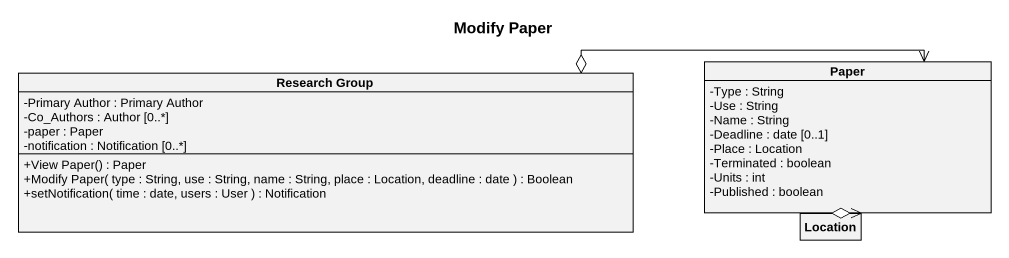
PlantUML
@startuml
title Modify Paper
hide circle
hide empty members
skinparam classAttributeIconSize 0
class "Research Group" as Research_Group {
  -Primary Author : Primary Author
  -Co_Authors : Author [0..*]
  -paper : Paper
  -notification : Notification [0..*]
  +View Paper() : Paper
  +Modify Paper( type : String, use : String, name : String, place : Location, deadline : date ) : Boolean
  +setNotification( time : date, users : User ) : Notification
}
class Paper {
  -Type : String
  -Use : String
  -Name : String
  -Deadline : date [0..1]
  -Place : Location
  -Terminated : boolean
  -Units : int
  -Published : boolean
}
class Location
Research_Group o-right-> Paper
Paper o--> Location
@enduml
